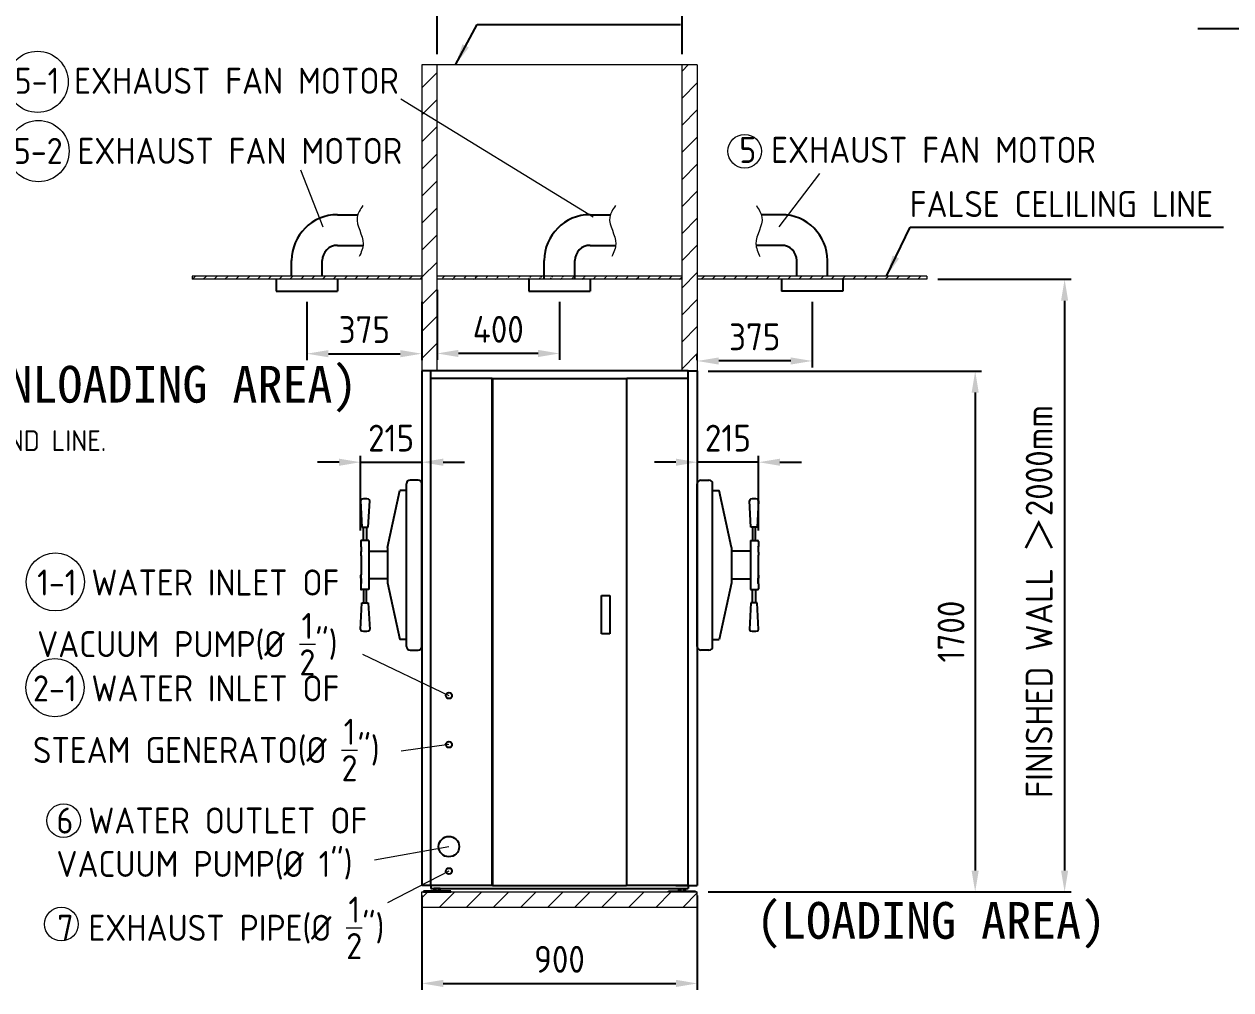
# Model space of a CAD drawing. Header units: millimetres. Extents: x -406921 to 13185, y -22195 to 9270.
# Drawn here: x 4401 to 8342, y 2409 to 5562 of the extents above; entities that cross this region are included whole.
import ezdxf

# ---------------------------------------------------------------- set-up
doc = ezdxf.new("R2010")
doc.units = ezdxf.units.MM
doc.header["$MEASUREMENT"] = 0
doc.linetypes.add('HIDDEN', pattern=[9.525, 6.35, -3.175])
doc.layers.get('0').update_dxf_attribs({"lineweight": 25})
for name, color, linetype, lineweight in [('D', 3, 'Continuous', 13), ('H', 2, 'HIDDEN', 15), ('S', 4, 'Continuous', 15)]:
    doc.layers.add(name, color=color, linetype=linetype, lineweight=lineweight)
doc.styles.get("Standard").update_dxf_attribs({"font": 'KAIU.TTF'})
doc.styles.add('STU25', font='isocp2.shx')
doc.dimstyles.new('STU25', dxfattribs={"dimscale": 35, "dimtxt": 2.5, "dimasz": 2, "dimexe": 0.6, "dimexo": 1, "dimgap": 1, "dimtad": 1, "dimdsep": 46, "dimtxsty": 'STU25', "dimcen": 2, "dimazin": 2, "dimtfac": 1, "dimtmove": 0, "dimatfit": 3, "dimfxl": 0, "dimtolj": 1, "dimtzin": 0, "dimarcsym": 0})
doc.dimstyles.new('STU25$7', dxfattribs={"dimscale": 35, "dimtxt": 2.5, "dimasz": 2, "dimexe": 1.25, "dimexo": 0.625, "dimgap": 1, "dimtad": 0, "dimdec": 4, "dimdsep": 46, "dimtxsty": 'STU25', "dimcen": 2.5, "dimazin": 2, "dimtfac": 1, "dimtdec": 4, "dimtmove": 0, "dimatfit": 3, "dimfxl": 0, "dimtolj": 1, "dimtzin": 0, "dimarcsym": 0})
pattern_1 = [(45, (223960.242, 23061.803), (-17.6776695, 17.6776695), [])]
pattern_2 = [(45, (223960.24, 23061.8), (-44.194174, 44.194174), [])]

# ---------------------------------------------------------------- blocks, each defined once
blk = doc.blocks.new('*D11')
at = {"layer": 'D', "color": 0, "linetype": 'Continuous', "lineweight": -2}
for p, q in [((5324.3, 4654.9), (5324.3, 4465.1)), ((5699.3, 4654.9), (5699.3, 4465.1)), ((5394.3, 4486.1), (5629.3, 4486.1))]:
    blk.add_line(p, q, dxfattribs=at)
at = {"layer": 'D', "color": 0}
for points in [[(5394.3, 4497.7), (5394.3, 4474.4), (5324.3, 4486.1)], [(5629.3, 4474.4), (5629.3, 4497.7), (5699.3, 4486.1)]]:
    blk.add_solid(points, dxfattribs=at)
at = {"layer": 'Defpoints', "color": 0}
for p in [(5324.3, 4689.9), (5699.3, 4689.9), (5699.3, 4486.1)]:
    blk.add_point(p, dxfattribs=at)
at = {"layer": 'D', "color": 0, "insert": (5511.8, 4564.8), "char_height": 87.5, "attachment_point": 5, "style": 'STU25'}
blk.add_mtext('\\A1;375', dxfattribs=at)
blk = doc.blocks.new('*D12')
at = {"layer": 'D', "color": 0, "linetype": 'Continuous', "lineweight": -2}
for p, q in [((6974.3, 4654.9), (6974.3, 4441.3)), ((6599.3, 4465), (6599.3, 4483.3)), ((6904.3, 4462.3), (6669.3, 4462.3))]:
    blk.add_line(p, q, dxfattribs=at)
at = {"layer": 'D', "color": 0}
for points in [[(6669.3, 4473.9), (6669.3, 4450.6), (6599.3, 4462.3)], [(6904.3, 4450.6), (6904.3, 4473.9), (6974.3, 4462.3)]]:
    blk.add_solid(points, dxfattribs=at)
at = {"layer": 'Defpoints', "color": 0}
for p in [(6974.3, 4689.9), (6599.3, 4462.3), (6599.3, 4430)]:
    blk.add_point(p, dxfattribs=at)
at = {"layer": 'D', "color": 0, "insert": (6786.8, 4541), "char_height": 87.5, "attachment_point": 5, "style": 'STU25'}
blk.add_mtext('\\A1;375', dxfattribs=at)
blk = doc.blocks.new('*D15')
at = {"layer": 'D', "color": 0, "lineweight": -2}
for p, q in [((5699.3, 2717), (5699.3, 2409.4)), ((6599.3, 2717), (6599.3, 2409.4)), ((5769.3, 2430.4), (6529.3, 2430.4))]:
    blk.add_line(p, q, dxfattribs=at)
at = {"layer": 'D', "color": 0}
for points in [[(5769.3, 2442.1), (5769.3, 2418.7), (5699.3, 2430.4)], [(6529.3, 2418.7), (6529.3, 2442.1), (6599.3, 2430.4)]]:
    blk.add_solid(points, dxfattribs=at)
at = {"layer": 'Defpoints', "color": 0}
for p in [(5699.3, 2752), (6599.3, 2752), (6599.3, 2430.4)]:
    blk.add_point(p, dxfattribs=at)
at = {"layer": 'D', "color": 0, "insert": (6149.3, 2509.1), "char_height": 87.5, "attachment_point": 5, "style": 'STU25'}
blk.add_mtext('\\A1;900', dxfattribs=at)
blk = doc.blocks.new('*D19')
at = {"layer": 'D', "color": 0, "lineweight": -2}
for p, q in [((5749.3, 4694), (5749.3, 4465.8)), ((6149.3, 4654.9), (6149.3, 4465.8)), ((6079.3, 4486.8), (5819.3, 4486.8))]:
    blk.add_line(p, q, dxfattribs=at)
at = {"layer": 'D', "color": 0}
for points in [[(5819.3, 4498.5), (5819.3, 4475.1), (5749.3, 4486.8)], [(6079.3, 4475.1), (6079.3, 4498.5), (6149.3, 4486.8)]]:
    blk.add_solid(points, dxfattribs=at)
at = {"layer": 'Defpoints', "color": 0}
for p in [(5749.3, 4729), (6149.3, 4689.9), (5749.3, 4486.8)]:
    blk.add_point(p, dxfattribs=at)
at = {"layer": 'D', "color": 0, "insert": (5949.3, 4565.6), "char_height": 87.5, "attachment_point": 5, "style": 'STU25'}
blk.add_mtext('\\A1;400', dxfattribs=at)
blk = doc.blocks.new('*D21')
at = {"layer": 'D', "color": 0, "lineweight": -2}
for p, q in [((6634.3, 4429), (7527.8, 4429)), ((7506.8, 4359), (7506.8, 2799)), ((6634.3, 2729), (7527.8, 2729))]:
    blk.add_line(p, q, dxfattribs=at)
at = {"layer": 'D', "color": 0}
for points in [[(7518.4, 4359), (7495.1, 4359), (7506.8, 4429)], [(7495.1, 2799), (7518.4, 2799), (7506.8, 2729)]]:
    blk.add_solid(points, dxfattribs=at)
at = {"layer": 'Defpoints', "color": 0}
for p in [(6599.3, 4429), (6599.3, 2729), (7506.8, 2729)]:
    blk.add_point(p, dxfattribs=at)
at = {"layer": 'D', "color": 0, "insert": (7428, 3579), "char_height": 87.5, "attachment_point": 5, "rotation": 90, "style": 'STU25'}
blk.add_mtext('\\A1;1700', dxfattribs=at)
blk = doc.blocks.new('*D22')
at = {"layer": 'D', "color": 0, "lineweight": -2}
for p, q in [((5499.3, 3908.4), (5499.3, 4152.8)), ((5429.3, 4131.8), (5359.3, 4131.8)), ((5499.3, 4131.8), (5699.3, 4131.8)), ((5699.3, 4131.8), (5699.3, 4110.8)), ((5769.3, 4131.8), (5839.3, 4131.8))]:
    blk.add_line(p, q, dxfattribs=at)
at = {"layer": 'D', "color": 0}
for points in [[(5429.3, 4120.1), (5429.3, 4143.4), (5499.3, 4131.8)], [(5769.3, 4143.4), (5769.3, 4120.1), (5699.3, 4131.8)]]:
    blk.add_solid(points, dxfattribs=at)
at = {"layer": 'Defpoints', "color": 0}
for p in [(5699.3, 4166.8), (5699.3, 4131.8), (5499.3, 3873.4)]:
    blk.add_point(p, dxfattribs=at)
at = {"layer": 'D', "color": 0, "insert": (5599.3, 4210.5), "char_height": 87.5, "attachment_point": 5, "style": 'STU25'}
blk.add_mtext('\\A1;\\Fisocp2.shx|c1;215', dxfattribs=at)
blk = doc.blocks.new('*D23')
at = {"layer": 'D', "color": 0, "lineweight": -2}
for p, q in [((6799.3, 3908.4), (6799.3, 4152.8)), ((6529.3, 4131.8), (6459.3, 4131.8)), ((6599.3, 4131.8), (6599.3, 4110.8)), ((6799.3, 4131.8), (6599.3, 4131.8)), ((6869.3, 4131.8), (6939.3, 4131.8))]:
    blk.add_line(p, q, dxfattribs=at)
at = {"layer": 'D', "color": 0}
for points in [[(6529.3, 4120.1), (6529.3, 4143.4), (6599.3, 4131.8)], [(6869.3, 4143.4), (6869.3, 4120.1), (6799.3, 4131.8)]]:
    blk.add_solid(points, dxfattribs=at)
at = {"layer": 'Defpoints', "color": 0}
for p in [(6599.3, 4166.8), (6599.3, 4131.8), (6799.3, 3873.4)]:
    blk.add_point(p, dxfattribs=at)
at = {"layer": 'D', "color": 0, "insert": (6699.3, 4210.5), "char_height": 87.5, "attachment_point": 5, "style": 'STU25'}
blk.add_mtext('\\A1;\\Fisocp2.shx|c1;215', dxfattribs=at)
blk = doc.blocks.new('*D24')
at = {"layer": 'D', "color": 0, "lineweight": -2}
for p, q in [((5749.3, 5464), (5749.3, 5802.9)), ((6549.3, 5464), (6549.3, 5802.9)), ((5819.3, 5781.9), (6479.3, 5781.9))]:
    blk.add_line(p, q, dxfattribs=at)
at = {"layer": 'D', "color": 0}
for points in [[(5819.3, 5793.6), (5819.3, 5770.3), (5749.3, 5781.9)], [(6479.3, 5770.3), (6479.3, 5793.6), (6549.3, 5781.9)]]:
    blk.add_solid(points, dxfattribs=at)
at = {"layer": 'Defpoints', "color": 0}
for p in [(6549.3, 5781.9), (5749.3, 5429), (6549.3, 5429)]:
    blk.add_point(p, dxfattribs=at)
at = {"layer": 'D', "color": 0, "insert": (6149.3, 5865), "char_height": 87.5, "attachment_point": 5, "style": 'STU25'}
blk.add_mtext('\\A1;{\\Fisocp2.shx;800(STERILIZE SPACE)}', dxfattribs=at)
blk = doc.blocks.new('*D25')
at = {"layer": 'D', "color": 0, "lineweight": -2}
for p, q in [((7384.3, 4729), (7819.8, 4729)), ((7798.8, 4659), (7798.8, 2799)), ((6634.3, 2729), (7819.8, 2729))]:
    blk.add_line(p, q, dxfattribs=at)
at = {"layer": 'D', "color": 0}
for points in [[(7810.5, 4659), (7787.2, 4659), (7798.8, 4729)], [(7787.2, 2799), (7810.5, 2799), (7798.8, 2729)]]:
    blk.add_solid(points, dxfattribs=at)
at = {"layer": 'Defpoints', "color": 0}
for p in [(7349.3, 4729), (6599.3, 2729), (7798.8, 2729)]:
    blk.add_point(p, dxfattribs=at)
at = {"layer": 'D', "color": 0, "insert": (7671.9, 3035.5), "char_height": 87.5, "attachment_point": 1, "rotation": 90, "style": 'STU25'}
blk.add_mtext('\\A1;{\\Fisocp2.shx;FINISHED WALL \\f新細明體|b0|i0|c136|p16;＞\\Fisocp2.shx;2000mm}', dxfattribs=at)

msp = doc.modelspace()

# ---------------------------------------------------------------- hatches: boundary and pattern name
at = {"layer": 'H', "ltscale": 5}
h = msp.add_hatch(dxfattribs=at)
h.set_pattern_fill('ANSI31', color=256, scale=500, style=0)
h.set_pattern_definition(pattern_2)
h.paths.add_polyline_path([(5749.332, 5429.033), (5699.332, 5429.033), (5699.332, 4430.033), (5749.332, 4430.033)])
h = msp.add_hatch(dxfattribs=at)
h.set_pattern_fill('ANSI31', color=256, scale=500, style=0)
h.set_pattern_definition(pattern_2)
h.paths.add_polyline_path([(6599.332, 5429.033), (6549.332, 5429.033), (6549.332, 4430.033), (6599.332, 4430.033)])
at = {"layer": 'H'}
h = msp.add_hatch(dxfattribs=at)
h.set_pattern_fill('ANSI31', color=256, scale=200, style=0)
h.set_pattern_definition(pattern_1)
h.paths.add_polyline_path([(5699.332, 4739.033), (4949.332, 4739.033), (4949.332, 4729.033), (5699.332, 4729.033)])
h = msp.add_hatch(dxfattribs=at)
h.set_pattern_fill('ANSI31', color=256, scale=200, style=0)
h.set_pattern_definition(pattern_1)
edge = h.paths.add_edge_path()
edge.add_line((6549.332, 4729.033), (6549.332, 4739.033))
edge.add_line((5749.332, 4732.302), (5749.332, 4739.033))
edge.add_line((6549.332, 4739.033), (5749.332, 4739.033))
edge.add_line((6549.332, 4729.033), (5749.332, 4729.033))
h = msp.add_hatch(dxfattribs=at)
h.set_pattern_fill('ANSI31', color=256, scale=200, style=0)
h.set_pattern_definition(pattern_1)
h.paths.add_polyline_path([(6599.332, 4739.033), (7349.332, 4739.033), (7349.332, 4729.033), (6599.332, 4729.033)])
at = {"layer": 'H', "ltscale": 5}
h = msp.add_hatch(dxfattribs=at)
h.set_pattern_fill('ANSI31', color=256, scale=500, style=0)
h.set_pattern_definition([(45, (223840.93, 11017.106), (-44.194174, 44.194174), [])])
h.paths.add_polyline_path([(6599.332, 2679.033), (6599.332, 2729.033), (5699.332, 2729.033), (5699.332, 2679.033)])

# ---------------------------------------------------------------- linework, layer by layer
at = {"linetype": 'Continuous'}
for p, q in [((5424.332, 4939.781), (5490.252, 4939.781)), ((6249.332, 4939.781), (6315.252, 4939.781)), ((6874.332, 4939.781), (6808.412, 4939.781)), ((5424.332, 4839.781), (5507.626, 4839.781)), ((6249.332, 4839.781), (6332.626, 4839.781)), ((6874.332, 4839.781), (6791.038, 4839.781)), ((5274.332, 4739.033), (5274.332, 4789.781)), ((5374.332, 4739.033), (5374.332, 4789.781)), ((6099.332, 4729.033), (6099.332, 4789.781)), ((6199.332, 4729.033), (6199.332, 4789.781)), ((6924.332, 4739.033), (6924.332, 4789.781)), ((7024.332, 4739.033), (7024.332, 4789.781)), ((5224.332, 4729.033), (5224.332, 4689.889)), ((5224.332, 4689.889), (5424.332, 4689.889)), ((5424.332, 4729.033), (5424.332, 4689.889)), ((6049.332, 4729.033), (6049.332, 4689.889)), ((6049.332, 4689.889), (6249.332, 4689.889)), ((6249.332, 4729.033), (6249.332, 4689.889)), ((6874.332, 4729.033), (6874.332, 4689.889)), ((7074.332, 4689.889), (6874.332, 4689.889)), ((7074.332, 4729.033), (7074.332, 4689.889)), ((5499.248, 4006.27), (5503.748, 3919.27)), ((5524.748, 3919.27), (5529.248, 4006.27)), ((6773.916, 3919.27), (6769.416, 4006.27)), ((6799.416, 4006.27), (6794.916, 3919.27)), ((5503.748, 3919.27), (5524.748, 3919.27)), ((5509.498, 3876.033), (5509.498, 3919.27)), ((5518.998, 3919.27), (5518.998, 3876.033)), ((6794.916, 3919.27), (6773.916, 3919.27)), ((6779.666, 3919.27), (6779.666, 3876.033)), ((6789.166, 3876.033), (6789.166, 3919.27)), ((5525.998, 3841.033), (5587.332, 3841.033)), ((6772.666, 3841.033), (6711.332, 3841.033)), ((5587.332, 3751.033), (5525.998, 3751.033)), ((6711.332, 3751.033), (6772.666, 3751.033)), ((5509.498, 3716.033), (5509.498, 3672.795)), ((5518.998, 3672.795), (5518.998, 3716.033)), ((6779.666, 3672.795), (6779.666, 3716.033)), ((6789.166, 3716.033), (6789.166, 3672.795)), ((5499.248, 3585.795), (5503.748, 3672.795)), ((5503.748, 3672.795), (5524.748, 3672.795)), ((5524.748, 3672.795), (5529.248, 3585.795)), ((6773.916, 3672.795), (6769.416, 3585.795)), ((6794.916, 3672.795), (6773.916, 3672.795)), ((6799.416, 3585.795), (6794.916, 3672.795)), ((5704.832, 2732.033), (5704.832, 2729.033)), ((5793.832, 2732.033), (5704.832, 2732.033)), ((5704.832, 2729.033), (5793.832, 2729.033)), ((5729.332, 2750.033), (5729.332, 2740.033)), ((5729.332, 2740.033), (5769.332, 2740.033)), ((5759.724, 2740.033), (5738.94, 2740.033)), ((5738.94, 2740.033), (5738.94, 2732.033)), ((5744.136, 2740.033), (5744.136, 2732.033)), ((5754.528, 2740.033), (5754.528, 2732.033)), ((5759.724, 2732.033), (5759.724, 2740.033)), ((5762.621, 2732.033), (5759.724, 2734.929)), ((5769.332, 2740.033), (6529.332, 2740.033)), ((5793.832, 2729.033), (5793.832, 2732.033)), ((6504.832, 2729.033), (6504.832, 2732.033)), ((6504.832, 2732.033), (6593.832, 2732.033)), ((6593.832, 2729.033), (6504.832, 2729.033)), ((6529.332, 2740.033), (6569.332, 2740.033)), ((6536.043, 2732.033), (6538.94, 2734.929)), ((6538.94, 2740.033), (6559.724, 2740.033)), ((6538.94, 2732.033), (6538.94, 2740.033)), ((6544.136, 2740.033), (6544.136, 2732.033)), ((6554.528, 2740.033), (6554.528, 2732.033)), ((6559.724, 2740.033), (6559.724, 2732.033)), ((6569.332, 2750.033), (6569.332, 2740.033)), ((6593.832, 2732.033), (6593.832, 2729.033))]:
    msp.add_line(p, q, dxfattribs=at)
for p, q in [((5699.332, 4430.033), (5699.332, 2750.033)), ((5729.332, 4430.033), (5699.332, 4430.033)), ((5729.332, 4405.033), (5729.332, 4430.033)), ((6569.332, 4430.033), (5729.332, 4430.033)), ((6569.332, 4405.033), (6569.332, 4430.033)), ((6569.332, 4430.033), (6599.332, 4430.033)), ((6599.332, 4430.033), (6599.332, 2750.033)), ((5729.332, 2750.033), (5729.332, 4405.033)), ((5929.332, 4405.033), (5729.332, 4405.033)), ((5929.332, 2750.033), (5929.332, 4405.033)), ((5930.832, 4405.033), (5930.832, 2750.033)), ((5930.832, 4405.033), (6367.832, 4405.033)), ((6367.832, 4405.033), (6367.832, 2750.033)), ((6369.332, 2750.033), (6369.332, 4405.033)), ((6569.332, 4405.033), (6369.332, 4405.033)), ((6569.332, 2750.033), (6569.332, 4405.033)), ((5649.332, 3530.533), (5649.332, 4061.533)), ((5687.332, 4073.533), (5661.332, 4073.533)), ((5699.332, 3530.533), (5699.332, 4061.533)), ((6599.332, 3530.533), (6599.332, 4061.533)), ((6611.332, 4073.533), (6637.332, 4073.533)), ((6649.332, 3530.533), (6649.332, 4061.533)), ((5587.332, 3853.533), (5628.162, 4039.483)), ((5649.332, 4039.483), (5628.162, 4039.483)), ((6649.332, 4039.483), (6669.332, 4039.483)), ((6649.332, 4039.483), (6670.503, 4039.483)), ((6711.332, 3853.533), (6670.503, 4039.483)), ((5499.998, 3873.533), (5499.998, 3857.033)), ((5525.998, 3876.033), (5502.498, 3876.033)), ((5525.998, 3876.033), (5525.998, 3716.033)), ((6772.666, 3876.033), (6796.166, 3876.033)), ((6772.666, 3876.033), (6772.666, 3716.033)), ((6798.666, 3873.533), (6798.666, 3857.033)), ((5499.998, 3838.533), (5499.998, 3828.533)), ((5500.998, 3856.033), (5500.998, 3839.533)), ((5500.998, 3827.533), (5500.998, 3764.533)), ((5587.332, 3853.533), (5587.332, 3738.533)), ((6711.332, 3853.533), (6711.332, 3738.533)), ((6797.666, 3856.033), (6797.666, 3839.533)), ((6797.666, 3827.533), (6797.666, 3764.533)), ((6798.666, 3838.533), (6798.666, 3828.533)), ((5499.998, 3763.533), (5499.998, 3753.533)), ((5499.998, 3753.533), (5499.998, 3763.533)), ((5500.998, 3736.033), (5500.998, 3752.533)), ((5500.998, 3752.533), (5500.998, 3736.033)), ((6797.666, 3752.533), (6797.666, 3736.033)), ((6797.666, 3736.033), (6797.666, 3752.533)), ((6798.666, 3753.533), (6798.666, 3763.533)), ((6798.666, 3763.533), (6798.666, 3753.533)), ((5499.998, 3735.033), (5499.998, 3718.533)), ((5525.998, 3716.033), (5502.498, 3716.033)), ((5587.332, 3738.533), (5628.162, 3552.583)), ((6711.332, 3738.533), (6670.503, 3552.583)), ((6772.666, 3716.033), (6796.166, 3716.033)), ((6798.666, 3735.033), (6798.666, 3718.533)), ((6286.858, 3571.345), (6286.858, 3696.345)), ((6286.858, 3696.345), (6313.858, 3696.345)), ((6313.858, 3696.345), (6313.858, 3571.345)), ((5649.332, 3552.583), (5628.162, 3552.583)), ((6313.858, 3571.345), (6286.858, 3571.345)), ((6649.332, 3552.583), (6670.503, 3552.583)), ((5661.332, 3518.533), (5687.332, 3518.533)), ((6637.332, 3518.533), (6611.332, 3518.533)), ((5729.332, 2750.033), (5699.332, 2750.033)), ((5929.332, 2750.033), (5729.332, 2750.033)), ((5930.832, 2750.033), (6367.832, 2750.033)), ((6569.332, 2750.033), (6369.332, 2750.033)), ((6529.332, 2750.033), (6569.332, 2750.033)), ((6569.332, 2750.033), (6599.332, 2750.033))]:
    msp.add_line(p, q)
for centre, radius in [((5788.069, 3370.033), 10), ((5788.069, 3210.033), 10), ((5788.069, 2877.033), 33.5), ((5788.069, 2797.033), 10)]:
    msp.add_circle(centre, radius)
for centre, radius, start, end in [((5424.332, 4789.781), 150, 90, 180), ((6249.332, 4789.781), 150, 90, 180), ((6874.332, 4789.781), 150, 0, 90), ((5424.332, 4789.781), 50, 90, 180), ((6249.332, 4789.781), 50, 90, 180), ((6874.332, 4789.781), 50, 0, 90), ((5504.255, 4006.27), 5.007, 101.352885, 185.921872), ((5514.248, 3956.497), 55.773, 78.647115, 101.352885), ((5524.241, 4006.27), 5.007, 0, 78.647115), ((6774.423, 4006.27), 5.007, 101.352885, 180), ((6784.416, 3956.497), 55.773, 78.647115, 101.352885), ((6794.409, 4006.27), 5.007, 354.078128, 78.647115), ((5504.255, 3585.795), 5.007, 174.078128, 258.647115), ((5514.248, 3635.568), 55.773, 258.647115, 281.352885), ((5524.241, 3585.795), 5.007, 281.352885, 360), ((6774.423, 3585.795), 5.007, 180, 258.647115), ((6784.416, 3635.568), 55.773, 258.647115, 281.352885), ((6794.409, 3585.795), 5.007, 281.352885, 5.921872)]:
    msp.add_arc(centre, radius, start, end, dxfattribs=at)
for centre, radius, start, end in [((5661.332, 4061.533), 12, 90, 180), ((5687.332, 4061.533), 12, 0, 90), ((6611.332, 4061.533), 12, 90, 180), ((6637.332, 4061.533), 12, 0, 90), ((5502.498, 3873.533), 2.5, 90, 180), ((6796.166, 3873.533), 2.5, 0, 90), ((5500.998, 3857.033), 1, 180, 270), ((5500.998, 3838.533), 1, 90, 180), ((5500.998, 3828.533), 1, 180, 270), ((6797.666, 3857.033), 1, 270, 0), ((6797.666, 3838.533), 1, 0, 90), ((6797.666, 3828.533), 1, 270, 0), ((5500.998, 3763.533), 1, 90, 180), ((5500.998, 3753.533), 1, 180, 270), ((6797.666, 3763.533), 1, 0, 90), ((6797.666, 3753.533), 1, 270, 0), ((5500.998, 3735.033), 1, 90, 180), ((5502.498, 3718.533), 2.5, 180, 270), ((6796.166, 3718.533), 2.5, 270, 0), ((6797.666, 3735.033), 1, 0, 90), ((5661.332, 3530.533), 12, 180, 270), ((5687.332, 3530.533), 12, 270, 0), ((6611.332, 3530.533), 12, 180, 270), ((6637.332, 3530.533), 12, 270, 0)]:
    msp.add_arc(centre, radius, start, end)
at = {"layer": 'D', "linetype": 'Continuous'}
for p, q in [((6259.682, 4931.829), (5630.829, 5316.444)), ((6867.124, 4900.657), (6999.279, 5074.052))]:
    msp.add_line(p, q, dxfattribs=at)
at = {"layer": 'D'}
for p, q in [((5377.044, 4899.197), (5304.314, 5084.995)), ((5505.903, 3505.481), (5788.069, 3370.033)), ((5788.069, 3210.033), (5632.5, 3188.619)), ((5544.855, 2834.374), (5788.069, 2877.033)), ((5788.069, 2797.033), (5587.213, 2693.635))]:
    msp.add_line(p, q, dxfattribs=at)
for centre, radius in [((4444.537, 5373.591), 100), ((4447.594, 5147.462), 100), ((6753.933, 5146.955), 55), ((4502.874, 3741.125), 95), ((4501.52, 3396.023), 95), ((4529.584, 2961.795), 55), ((4522.368, 2623.997), 55)]:
    msp.add_circle(centre, radius, dxfattribs=at)
for points in [[(5506.567, 4969.358), (5488.305, 4931.453), (5507.971, 4845.115), (5495.328, 4802.999)], [(6331.567, 4969.358), (6313.305, 4931.453), (6332.971, 4845.115), (6320.328, 4802.999)], [(6792.097, 4969.358), (6810.359, 4931.453), (6790.693, 4845.115), (6803.336, 4802.999)]]:
    msp.add_spline(points, degree=3, dxfattribs=at)
at = {"layer": 'S', "linetype": 'Continuous'}
for p, q in [((6599.332, 5429.033), (5699.332, 5429.033)), ((5699.332, 5429.033), (5699.332, 4430.033)), ((5749.332, 4430.033), (5749.332, 5429.033)), ((6549.332, 4430.033), (6549.332, 5429.033)), ((6599.332, 5429.033), (6599.332, 4430.033)), ((5699.332, 4739.033), (4949.332, 4739.033)), ((6549.332, 4739.033), (5749.332, 4739.033)), ((7349.332, 4739.033), (6599.332, 4739.033)), ((5699.332, 4729.033), (4949.332, 4729.033)), ((6549.332, 4729.033), (5749.332, 4729.033)), ((7349.332, 4729.033), (6599.332, 4729.033)), ((5699.332, 2729.033), (6599.332, 2729.033)), ((5699.332, 2679.033), (6599.332, 2679.033))]:
    msp.add_line(p, q, dxfattribs=at)
at = {"layer": 'S'}
for p, q in [((4949.332, 4739.033), (4949.332, 4729.033)), ((7349.332, 4739.033), (7349.332, 4729.033)), ((5699.332, 2679.033), (5699.332, 2729.033)), ((6599.332, 2679.033), (6599.332, 2729.033))]:
    msp.add_line(p, q, dxfattribs=at)

# ---------------------------------------------------------------- texts
at = {"layer": 'D', "color": 11, "attachment_point": 1, "style": 'STU25'}
for s, insert, char_height in [('\\P\\A1;THIS DRAWING GIVES THE BASIC INSTRUCTIONS FOR PROVIDING THE SUPPLY SERVICES AND\\F????.shx|c136; \\P\\Fisocp2.shx|c136;ENVIRONMENT THAT GUARANTEES THE PROPER FUNCTIONNING OF THE PRODUCTS FROM \\PTHIS COMPANY. THE PURCHASER, AND THE PURCHARSER\'S INSTALLERS SHALL PROVIDE THE \\PSUPPLY LlNES NECESSARY FOR EACH PRODUCT IN ACCORDANCE WITH ESTABLlSHED \\PAPPLlCABLE NORMS AND REGULATIONS. THE COMPANY DECLlNES ALL RESPONSABILlTY FOR \\PFAILURE TO COMPLY WITH SUCH LAWS AND REGULATIONS.\\P\\P\\P\\PTHIS COMPANY RESERVES THE RIGHT TO MODIFY THIS DRAWING ACCORDING TO THE \\PTECHNICAL DEVELOPMENT OF THE EQUIPMENT.\\P\\PAIR INTAKE FREE OF IMPURITIES ∅ 1/4"\\fISOCP2|b0|i1|c0|p2;, \\Fisocp2.shx|c136;FILTERED AND REGULATED AT A PRESSURE OF\\P6-7 bar, FLOW OF 0.0083 Nm{\\H0.7x;\\S3^ ;}/min, APROX. CYCLE CONSUMPTION 0.005 Nm{\\H0.7x;\\S3^ ;}/min, PLACED THE \\PWALL WITH BUILT-IN AND ACCESSIBLE KEY.\\PNOTE:\\PTHIS INTAKE WILL BE PROVIDED ONLY IF THE CUSTOMER HAS AIR NETWORK.\\P\\P1. COLD WATER INTAKE OF ∅1/2", TEMPERATURE OF WATER 25°C, CONSUMPTION PER CYCLE \\P\\F????.shx|c136; \\Fisocp2.shx|c136;10\\f標楷體|b0|i0|c136|p65;~\\Fisocp2.shx|c136;300 LITERS. (WATER CONSUMPTION DETERMINED BY DRYING TIME) THE VACUUM PUMP 10 L/MIN. \\P PRESSURE OF WATER 0.5\\f標楷體|b0|i0|c136|p65;~\\Fisocp2.shx|c136;10 bar\\f標楷體|b0|i0|c136|p65;、\\Fisocp2.shx|c136;HARDNESS OF WATER 0.9°fH(0.09mmol/L)\\f標楷體|b0|i0|c136|p65;、\\Fisocp2.shx|c136;pH 7\\f標楷體|b0|i0|c136|p65;~\\Fisocp2.shx|c136;9\\f標楷體|b0|i0|c136|p65;、\\Fisocp2.shx|c136;THE \\P CHLORIDES LEVEL WILL BE \\f標楷體|b0|i0|c136|p65;≦\\Fisocp2.shx|c136;0.1 mg/l, PLACED THE WALL WITH BUILT-IN AND ACCESSIBLE KEY.\\P2.COLD TREATEDWATER INTAKE OF ∅1/2"G, SUPPLIED AT TEMPERATURE OF 25°C, CONSUMPTION \\P PER\\F???.shx|c136; \\Fisocp2.shx|c136;13L/CYC, PRESSURE OF WATER 0.5\\f標楷體|b0|i0|c136|p65;~\\Fisocp2.shx|c136;10 bar\\f標楷體|b0|i0|c136|p65;、\\Fisocp2.shx|c136;HARDNESS OF WATER\\f標楷體|b0|i0|c136|p65;≦\\Fisocp2.shx|c136;0.2°fH(0.02mmol/L)\\f標楷體|b0|i0|c136|p65;，\\P\\Fisocp2.shx|c136; pH 5\\f標楷體|b0|i0|c136|p65;~\\Fisocp2.shx|c136;7AND WITH CONDUCTIVITY \\f標楷體|b0|i0|c136|p65;≦\\Fisocp2.shx|c136;15\\f新細明體|b0|i0|c136|p16;μ\\Fisocp2.shx|c136;S/cm , PLACED THE WALL WITH BUILT-IN AND ACCESSIBLE KEY.\\P\\PNOTE:\\P EACH TIME THE STEAM GENERATOR IS EMPTIED FOR CLEANING OR MAINTENANCE, A FURTHER 15 \\P LITER OF WATER ARE NEEDED TO FILL IT UP AGAIN.\\P3. DRAINAGE PIPE ∅\\f標楷體|b0|i0|c136|p65;≧\\Fisocp2.shx|c136;1" METALLIC PIPE, CORROSION RESISTANCE 2"G. AND A TEMPERATURE OF \\P 100°C ABOVE.\\P4.ELECTRIC INTAKE\\f標楷體|b0|i0|c136|p65;，\\Fisocp2.shx|c136;9kW\\f標楷體|b0|i0|c136|p65;，\\Fisocp2.shx|c136;WIRE 4 m LONG. (GENERAL POWER SUPPLY TO THE STERILIZER).\\P\\P\\P\\PNOTE:POWER INPUT MUST BE INSTALLED ACCORDING TO LOCAL APPLICABLE NORMS.\\PNOTE: ONCE THERE EXISTS REVERSING OF FAN BLADES THAT WILL CAUSED NO VACUUM VALUE, \\PTURN OFF THE MAIN POWER AND THEN SWITCH ANY TWO LINES OF THE THREE-PHASES EXCEPT GROUND LINE. \\PYOU MAY HAVE TO REPEAT THIS SWITCHING STEPS FOR TWO TIMES TO MATCH \\PWITH THE CORRECT ROTATING DIRECTION AS SHOWN ON THE PUMP. \\P5. CEILING MOUNTED AIR EXTRACTION WITH GRILLE DRAW 200 Kcal/h (LOADING / UNLOADING AREA).\\P5-1 CEILING MOUNTED AIR EXTRACTION WITH GRILLE DRAW 400 Kcal/h (STERILIZE AREA).\\P6. A CHECK VALVE SHALL BE FITTED AS INDICATED IN THE DRAWING (6) and (7).\\P7. THE EQUIPMENT SHALL BE ADJUST TO A ANGLE OF 1°\\f標楷體|b0|i0|c136|p65;~\\Fisocp2.shx|c136;2° WITH REAR SITE HIGHER THAN FRONT \\P SITE FOR THE PROPER OPERATION OF DRY AND DRAINAGE.\\P\\PIMPORTANT\\f標楷體|b0|i0|c136|p65;：\\Fisocp2.shx|c136;ENVIRONMENT CONDITIONS IN THE STERILE AREA:\\P- THE STERILE AREA TEMPERATURE MUST BE \\f標楷體|b0|i0|c136|p65;≦\\Fisocp2.shx|c136; 40°C \\f標楷體|b0|i0|c136|p65;；\\Fisocp2.shx|c136;HUMIDITY \\f標楷體|b0|i0|c136|p65;≦\\Fisocp2.shx|c136; 85%RH\\P- TO KEEP THESE CONDITIONS IN THE STERILE AREA AND DEPENDING ON THE Kcal. LOST BY THE \\P  EQUIPMENT INDICATED IN THE ITEMS 5 & 5-1, WE SUGGEST THAT THE EXTRACTOR AND THE \\P  DIAMETER OF THE EXTRACTION TUBE ARE CALCULATED AND MADE BY A SPECIALIZED COMPANY.', (332.462, 8566.828), 68), ('{\\C3;5-1 EXHAUST FAN MOTOR}', (4369.833, 5419.412), 85), ('{\\C3;5-2 EXHAUST FAN MOTOR}', (4366.955, 5190.518), 85), ('{\\C3;5 EXHAUST FAN MOTOR}', (6736.363, 5193.797), 85), ('\\A1;{\\C3;1-1 WATER INLET OF \\PVACUUM PUMP(%%c \\S1/2;")}', (4443.418, 3781.606), 85), ('\\A1;{\\C3;2-1 WATER INLET OF \\PSTEAM GENERATO(%%c \\S1/2;")}', (4429.625, 3435.981), 85), ('{\\C3;6 WATER OUTLET OF \\PVACUUM PUMP(%%c 1")}', (4506.288, 3004.578), 85), ('\\A1;{\\C3;7 EXHAUST PIPE(%%c \\S1/2;")}', (4508.881, 2713.823), 85)]:
    msp.add_mtext(s, dxfattribs=dict(at, insert=insert, char_height=char_height))
at = {"layer": 'D', "color": 11, "attachment_point": 1}
for s, insert, char_height in [('{\\Fisocp2.shx;\\C3;FALSE CELILING LINE}', (7293.274, 5017.152), 85), ('{\\C3;(UNLOADING AREA)}', (4182.996, 4446.285), 120), ('{\\C3;(LOADING AREA)}', (6791.358, 2696.141), 120)]:
    msp.add_mtext(s, dxfattribs=dict(at, insert=insert, char_height=char_height))

# ---------------------------------------------------------------- dimensions: what is measured, and where the dimension line sits
at = {"layer": 'D'}
dim = msp.add_linear_dim(base=(6549.332, 5781.918), p1=(5749.332, 5429.033), p2=(6549.332, 5429.033), text='{\\Fisocp2.shx;<>(STERILIZE SPACE)}', dimstyle='STU25', dxfattribs=at)
dim.commit()
dim.dimension.update_dxf_attribs({"geometry": '*D24', "text_midpoint": (6149.332, 5781.918), "dimtype": 160})
at = {"layer": 'D', "linetype": 'Continuous'}
dim = msp.add_linear_dim(base=(5699.332, 4486.071), p1=(5324.332, 4689.889), p2=(5699.332, 4689.889), dimstyle='STU25', dxfattribs=at)
dim.commit()
dim.dimension.update_dxf_attribs({"geometry": '*D11', "text_midpoint": (5511.832, 4486.071), "dimtype": 160})
at = {"layer": 'D'}
dim = msp.add_linear_dim(base=(5749.332, 4486.814), p1=(6149.332, 4689.889), p2=(5749.332, 4729.033), dimstyle='STU25', dxfattribs=at)
dim.commit()
dim.dimension.update_dxf_attribs({"geometry": '*D19', "text_midpoint": (5949.332, 4486.814), "dimtype": 160})
dim = msp.add_linear_dim(base=(7798.824, 2729.033), p1=(7349.332, 4729.033), p2=(6599.332, 2729.033), angle=90, text='{\\Fisocp2.shx;FINISHED WALL \\f新細明體|b0|i0|c136|p16;＞\\Fisocp2.shx;2000mm}', dimstyle='STU25', dxfattribs=at)
dim.commit()
dim.dimension.update_dxf_attribs({"geometry": '*D25', "text_midpoint": (7798.824, 3699.97), "dimtype": 160})
at = {"layer": 'D', "linetype": 'Continuous'}
dim = msp.add_linear_dim(base=(6599.332, 4462.26), p1=(6974.332, 4689.889), p2=(6599.332, 4430.033), angle=180, dimstyle='STU25', dxfattribs=at)
dim.commit()
dim.dimension.update_dxf_attribs({"geometry": '*D12', "text_midpoint": (6786.832, 4541.01)})
at = {"layer": 'D'}
dim = msp.add_linear_dim(base=(7506.76, 2729.033), p1=(6599.332, 4429.033), p2=(6599.332, 2729.033), angle=90, dimstyle='STU25', dxfattribs=at)
dim.commit()
dim.dimension.update_dxf_attribs({"geometry": '*D21', "text_midpoint": (7506.76, 3579.033), "dimtype": 160})
dim = msp.add_linear_dim(base=(5699.332, 4131.75), p1=(5499.348, 3873.416), p2=(5699.332, 4166.836), text='\\Fisocp2.shx|c1;215', dimstyle='STU25', override={"dimdec": 0, "dimtxsty": 'STU25'}, dxfattribs=at)
dim.commit()
dim.dimension.update_dxf_attribs({"geometry": '*D22', "text_midpoint": (5599.34, 4131.75), "dimtype": 160})
dim = msp.add_linear_dim(base=(6599.332, 4131.75), p1=(6799.316, 3873.416), p2=(6599.332, 4166.836), angle=180, text='\\Fisocp2.shx|c1;215', dimstyle='STU25', override={"dimdec": 0, "dimtxsty": 'STU25'}, dxfattribs=at)
dim.commit()
dim.dimension.update_dxf_attribs({"geometry": '*D23', "text_midpoint": (6699.324, 4131.75), "dimtype": 160})
dim = msp.add_linear_dim(base=(6599.332, 2430.393), p1=(5699.332, 2752.033), p2=(6599.332, 2752.033), dimstyle='STU25', dxfattribs=at)
dim.commit()
dim.dimension.update_dxf_attribs({"geometry": '*D15', "text_midpoint": (6149.332, 2509.143)})

# ---------------------------------------------------------------- leaders
for points in [[(5809.579, 5429.033), (5879.968, 5560.185), (6544.458, 5560.185)], [(9015.873, 5429.033), (8905.609, 5546.379), (8234.183, 5546.379)], [(7217.216, 4738.795), (7294.893, 4899.006), (8317.575, 4899.006)]]:
    msp.add_leader(points, dimstyle='STU25$7', override={"dimgap": 1, "dimtad": 0}, dxfattribs=at)

doc.saveas('drawing.dxf')
